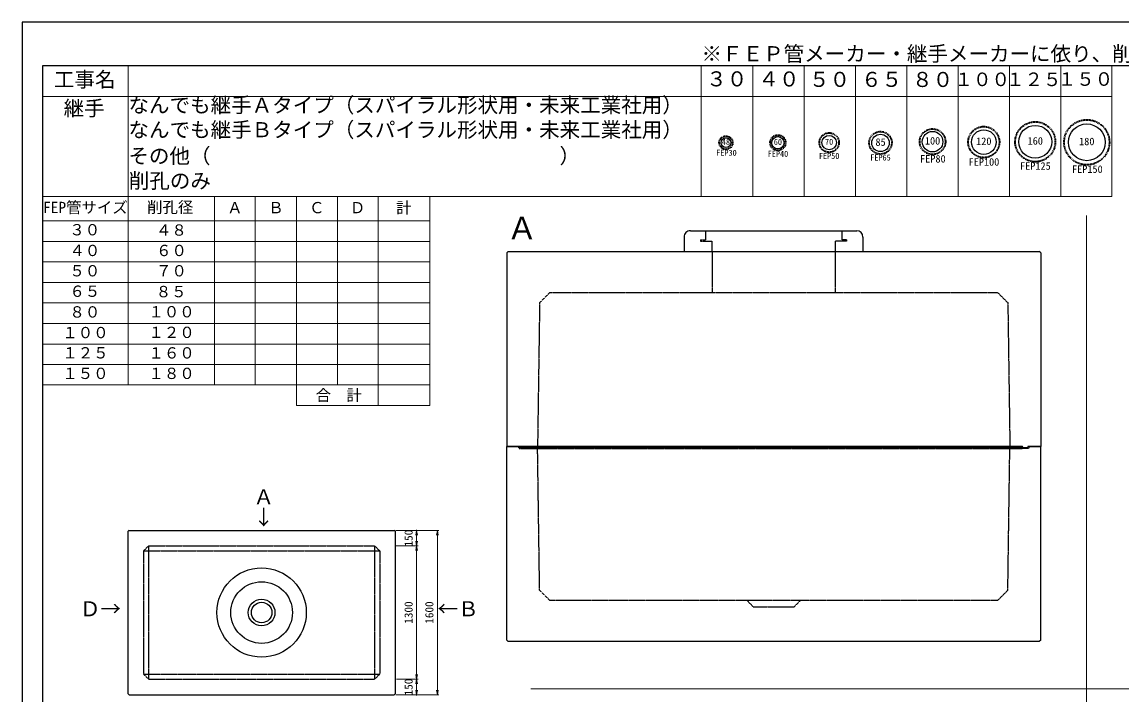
# Model space of a CAD drawing. Units: millimetres, scale not verified. Extents: x -420 to 421, y -297 to 297.
# Drawn here: x -420 to 115, y -31 to 297 of the extents above; entities that cross this region are included whole.
import ezdxf
from ezdxf.enums import TextEntityAlignment as Align

# ---------------------------------------------------------------- set-up
doc = ezdxf.new("R2010")
doc.units = ezdxf.units.MM
doc.linetypes.add('USER1', pattern=[12.95, 6.35, -3.175, 0.25, -3.175])
doc.linetypes.add('USER2', pattern=[4.7625, 3.175, -1.5875])
doc.layers.add('0-0', color=7, linetype='Continuous')
for name, color, linetype, lineweight in [('0-1_0', 9, 'Continuous', 25), ('0-2_dims', 2, 'Continuous', 18), ('0-5_pen3実線', 7, 'Continuous', 25), ('0-6_pen4実線', 7, 'Continuous', 25), ('0-7_pen2破線', 3, 'USER2', 25), ('0-8_鉄筋', 1, 'Continuous', 25)]:
    doc.layers.add(name, color=color, linetype=linetype, lineweight=lineweight)
doc.styles.add('ＭＳ ゴシック', font='')
doc.styles.get('ＭＳ ゴシック').set_extended_font_data('MS Gothic')

# ---------------------------------------------------------------- blocks, each defined once
blk = doc.blocks.new('部分図 1')
at = {"layer": '0-1_0'}
blk.add_lwpolyline([(0, 0), (16824, 0), (16824, 11878), (0, 11878)], close=True, dxfattribs=at)
at = {"layer": '0-2_dims', "color": 7}
for p, q in [((1035, 8343.9), (1035, 11449.7)), ((6615.84, 10178), (6615.84, 11453)), ((7117.84, 10178), (7117.84, 11453)), ((7616.84, 10178), (7616.84, 11453)), ((8116.84, 10178), (8116.84, 11453)), ((8616.84, 10178), (8616.84, 11453)), ((9115.84, 10178), (9115.84, 11453)), ((9616.84, 10178), (9616.84, 11453)), ((10117.84, 10178), (10117.84, 11453)), ((10614.84, 10178), (10614.84, 11453)), ((200, 11152), (10614.84, 11152)), ((200, 10178), (10614.84, 10178)), ((1876.07, 8343.9), (1876.07, 10178)), ((2272.07, 8343.9), (2272.07, 10178)), ((2673.07, 8144), (2673.07, 10178)), ((3071.07, 8343.9), (3071.07, 10178)), ((3469.07, 8144), (3469.07, 10178)), ((10365.96, 731.96), (10365.96, 9993)), ((200, 9940.1), (3972, 9940.1)), ((200, 9741.1), (3972, 9741.1)), ((200, 9542.3), (3972, 9542.3)), ((200, 9341.5), (3972, 9341.5)), ((200, 9142.5), (3972, 9142.5)), ((200, 8941.5), (3972, 8941.5)), ((200, 8741.5), (3972, 8741.5)), ((200, 8541.7), (3972, 8541.7)), ((3972, 8364.3), (3972, 8144)), ((2673.07, 8144), (3972, 8144)), ((4832.45, 7743.93), (4844.83, 7743.93)), ((9809.59, 7743.93), (9797.21, 7743.93)), ((16434, 5383), (4957, 5383))]:
    blk.add_line(p, q, dxfattribs=at)
at = {"layer": '0-2_dims'}
for p, q in [((3639.82, 6927), (3858.58, 6927)), ((3684.08, 6927), (4060.58, 6927)), ((3843.58, 6927), (3843.58, 6933.82)), ((3843.58, 6927), (3843.58, 6777)), ((4045.58, 6927), (4045.58, 5327)), ((3639.82, 6777), (3858.58, 6777)), ((3648.58, 6777), (3858.58, 6777)), ((3843.58, 6777), (3843.58, 6770.18)), ((3843.58, 6777), (3843.58, 5477)), ((3648.58, 5477), (3858.58, 5477)), ((3648.58, 5477), (3858.58, 5477)), ((3843.58, 5477), (3843.58, 5483.82)), ((3843.58, 5477), (3843.58, 5327)), ((3639.82, 5327), (3858.58, 5327)), ((3744.83, 5327), (4060.58, 5327)), ((3843.58, 5327), (3843.58, 5320.18))]:
    blk.add_line(p, q, dxfattribs=at)
at = {"layer": '0-2_dims', "color": 7}
blk.add_lwpolyline([(200, 8343.9), (3972, 8343.9), (3972, 10178), (200, 10178)], close=True, dxfattribs=at)
at = {"layer": '0-2_dims'}
for points in [[(3851.08, 6882), (3843.58, 6927), (3836.08, 6882)], [(4053.08, 6882), (4045.58, 6927), (4038.08, 6882)], [(3836.08, 6822), (3843.58, 6777), (3851.08, 6822)], [(3851.08, 6732), (3843.58, 6777), (3836.08, 6732)], [(3836.08, 5522), (3843.58, 5477), (3851.08, 5522)], [(3851.08, 5432), (3843.58, 5477), (3836.08, 5432)], [(3836.08, 5372), (3843.58, 5327), (3851.08, 5372)], [(4038.08, 5372), (4045.58, 5327), (4053.08, 5372)]]:
    blk.add_lwpolyline(points, dxfattribs=at)
at = {"layer": '0-5_pen3実線'}
for p, q in [((6449, 9784.1), (6449, 9644.1)), ((6509, 9844.1), (8129, 9844.1)), ((8189, 9784.1), (8189, 9644.1)), ((4721.02, 9629.79), (4735.16, 9643.93)), ((4735.16, 9643.93), (9906.88, 9643.93)), ((6449, 9644.1), (8189, 9644.1)), ((9921.02, 9629.79), (9906.88, 9643.93)), ((4721.02, 9629.79), (4721.02, 7743.93)), ((9921.02, 9629.79), (9921.02, 7743.93)), ((9921.04, 9217.93), (9921.04, 9019.93)), ((4721.02, 5858.07), (4721.02, 7743.93)), ((9745.02, 7743.93), (4721.02, 7743.93)), ((4721.02, 7743.93), (9731.02, 7743.93)), ((4845.02, 7743.93), (4851.02, 7731.93)), ((4851.02, 7731.93), (9751.02, 7731.93)), ((9741.02, 7723.93), (9731.02, 7743.93)), ((9801.02, 7723.93), (9741.02, 7723.93)), ((9751.02, 7731.93), (9745.02, 7743.93)), ((9791.02, 7731.93), (9751.02, 7731.93)), ((9797.02, 7743.93), (9791.02, 7731.93)), ((9921.02, 7743.93), (9797.02, 7743.93)), ((9811.02, 7743.93), (9801.02, 7723.93)), ((9811.02, 7743.93), (9921.02, 7743.93)), ((9921.02, 5858.07), (9921.02, 7743.93)), ((1042.33, 6927), (1033.58, 6918.3)), ((1033.58, 5335.7), (1033.58, 6918.3)), ((1042.33, 6927), (3624.82, 6927)), ((3633.58, 6918.3), (3624.82, 6927)), ((3633.58, 6918.3), (3633.58, 5335.7)), ((4721.02, 6269.93), (4721.02, 6467.93)), ((4721.02, 5858.07), (4735.16, 5843.93)), ((9906.88, 5843.93), (4735.16, 5843.93)), ((9921.02, 5858.07), (9906.88, 5843.93)), ((1033.58, 5335.7), (1042.33, 5327)), ((1042.33, 5327), (3624.82, 5327)), ((3633.58, 5335.7), (3624.82, 5327))]:
    blk.add_line(p, q, dxfattribs=at)
for radius in [435, 300, 130, 100]:
    blk.add_circle((2333.58, 6127), radius, dxfattribs=at)
for centre, start, end in [((6509, 9784.1), 90, 180.00006), ((8129, 9784.1), 0, 90)]:
    blk.add_arc(centre, 60, start, end, dxfattribs=at)
at = {"layer": '0-6_pen4実線'}
blk.add_lwpolyline([(200, 200), (16610, 200), (16610, 11452), (200, 11452)], close=True, dxfattribs=at)
at = {"layer": '0-7_pen2破線'}
for p, q in [((6607, 9756.1), (6655, 9756.1)), ((6607, 9756.1), (6607, 9744.1)), ((6655, 9844.1), (6655, 9756.1)), ((7983, 9844.1), (7983, 9756.1)), ((8031, 9756.1), (7983, 9756.1)), ((8031, 9756.1), (8031, 9744.1)), ((6607, 9744.1), (6719, 9744.1)), ((6719, 9744.1), (6719, 9644.1)), ((6721.02, 9643.93), (6721.02, 9243.93)), ((7919, 9744.1), (7919, 9644.1)), ((8031, 9744.1), (7919, 9744.1)), ((7921.02, 9643.93), (7921.02, 9243.93)), ((5141.02, 9243.93), (5041.02, 9143.93)), ((5141.02, 9243.93), (7321.03, 9243.93)), ((7321.03, 9243.93), (9501.03, 9243.93)), ((9501.03, 9243.93), (9601.03, 9143.93)), ((5041.02, 9143.93), (5021.02, 7743.93)), ((9601.04, 9143.93), (9621.04, 7743.93)), ((4831.02, 7743.93), (4841.02, 7723.93)), ((4841.02, 7723.93), (9741.02, 7723.93)), ((5041.02, 6343.93), (5021.02, 7743.93)), ((1233.58, 6777), (1183.58, 6727)), ((1233.58, 6777), (3433.58, 6777)), ((1233.58, 6777), (1233.58, 5477)), ((3433.58, 6777), (3483.58, 6727)), ((3433.58, 6777), (3433.58, 5477)), ((1183.58, 6727), (1183.58, 5527)), ((1183.58, 6727), (3483.58, 6727)), ((3483.58, 6727), (3483.58, 5527)), ((7061.02, 6243.93), (7121.02, 6183.93)), ((9501.02, 6243.93), (7321.02, 6243.93)), ((7581.02, 6243.93), (7521.02, 6183.93)), ((7121.02, 6183.93), (7321.02, 6183.93)), ((7321.02, 6183.93), (7521.02, 6183.93)), ((1233.58, 5477), (1183.58, 5527)), ((1183.58, 5527), (3483.58, 5527)), ((1233.58, 5477), (3433.58, 5477)), ((3483.58, 5527), (3433.58, 5477))]:
    blk.add_line(p, q, dxfattribs=at)
for points in [[(9501.02, 6243.93), (9601.02, 6343.93), (9620.6, 7743.93)], [(7321.02, 6243.93), (5141.02, 6243.93), (5041.02, 6343.93)]]:
    blk.add_lwpolyline(points, dxfattribs=at)
at = {"layer": '0-8_鉄筋', "linetype": 'USER1', "lineweight": 35}
for centre, radius in [((8867.94, 10712.5), 125), ((9366.94, 10708.4), 151.71), ((9867.94, 10711.4), 195), ((10369.94, 10706.4), 220.1), ((6855.94, 10702.5), 65), ((7361.94, 10702.4), 75), ((7860.94, 10703.5), 95), ((8360.74, 10701.4), 110)]:
    blk.add_circle(centre, radius, dxfattribs=at)
at = {"layer": '0-8_鉄筋'}
for centre, radius in [((9366.94, 10708.5), 120), ((9867.94, 10711.5), 160), ((10369.94, 10706.5), 179.11), ((6855.94, 10702.5), 48), ((7361.94, 10701.5), 60), ((7860.94, 10703.5), 70), ((8360.94, 10700.5), 85), ((8867.94, 10712.5), 100)]:
    blk.add_circle(centre, radius, dxfattribs=at)
at = {"layer": '0-2_dims', "color": 7, "style": 'ＭＳ ゴシック'}
for s, height, p in [('※ＦＥＰ管メーカー・継手メーカーに依り、削孔径は異なります。', 146.6, (6617.66, 11451.93)), ('工事名', 146.6, (311, 11200.7)), ('３０', 146.6, (6663.84, 11207)), ('４０', 146.6, (7171.84, 11206)), ('５０', 146.6, (7664.84, 11202)), ('６５', 146.6, (8171.84, 11202)), ('８０', 146.6, (8668.84, 11201)), ('１００', 132, (9081.84, 11214)), ('１２５', 132, (9583.84, 11214)), ('１５０', 132, (10086.84, 11217)), ('なんでも継手Ａタイプ（スパイラル形状用・未来工業社用）\u3000\u3000', 146.6, (1037, 10951.7)), ('継手', 146.6, (405, 10920.7)), ('なんでも継手Ｂタイプ（スパイラル形状用・未来工業社用）\u3000\u3000', 146.6, (1037, 10711.7)), ('その他（\u3000\u3000\u3000\u3000\u3000\u3000\u3000\u3000\u3000\u3000\u3000\u3000\u3000\u3000\u3000\u3000\u3000）', 146.6, (1036, 10456.7)), ('削孔のみ', 146.6, (1040, 10214.7)), ('FEP管サイズ', 110, (205.07, 9984)), ('削孔径', 110, (1218.07, 9986)), ('Ａ', 110, (1998.07, 9982)), ('Ｂ', 110, (2398.07, 9982)), ('Ｃ', 110, (2796.07, 9982)), ('Ｄ', 110, (3193.07, 9982)), ('計', 110, (3644.07, 9982)), ('Ａ', 219.9, (4719.85, 9694.8)), ('３０', 110, (461.07, 9767)), ('４８', 110, (1305.07, 9764)), ('４０', 110, (461.97, 9565)), ('６０', 110, (1305.97, 9565)), ('５０', 110, (461.97, 9367.6)), ('７０', 110, (1305.97, 9367.6)), ('６５', 110, (461.97, 9168.3)), ('８５', 110, (1302.97, 9164.6)), ('８０', 110, (462.07, 8966.6)), ('１００', 110, (1231.07, 8968.4)), ('１００', 110, (392.97, 8765.6)), ('１２０', 110, (1231.97, 8767.6)), ('１２５', 110, (392.97, 8568.2)), ('１６０', 110, (1231.97, 8567.7)), ('１５０', 110, (392.97, 8368.2)), ('１８０', 110, (1231.97, 8368.2)), ('合\u3000計', 110, (2860.07, 8155))]:
    blk.add_text(s, height=height, dxfattribs=at).set_placement(p, align=Align.BOTTOM_LEFT)
for s, p in [('150', (3828.58, 6770.18)), ('1300', (3828.58, 6017.91)), ('1600', (4030.58, 6017.91)), ('150', (3828.58, 5320.18))]:
    blk.add_text(s, height=79.98, rotation=90, dxfattribs=at).set_placement(p, align=Align.BOTTOM_LEFT)
at = {"layer": '0-5_pen3実線', "style": 'ＭＳ ゴシック'}
for s, p in [('Ａ', (2254, 7136)), ('↓', (2254, 6936)), ('Ｄ→', (564, 6046)), ('←Ｂ', (4047, 6046))]:
    blk.add_text(s, height=146.6, dxfattribs=at).set_placement(p, align=Align.BOTTOM_LEFT)
at = {"layer": '0-8_鉄筋', "color": 7, "style": 'ＭＳ ゴシック'}
for s, height, p in [('48', 58.65, (6815.74, 10663.4)), ('60', 58.65, (7321.74, 10662.4)), ('70', 58.65, (7820.74, 10664.4)), ('85', 73.31, (8311.74, 10650.2)), ('100', 73.31, (8793.24, 10662.4)), ('120', 73.31, (9292.24, 10658.4)), ('160', 73.31, (9793.24, 10661.4)), ('180', 73.31, (10295.24, 10656.4)), ('FEP30', 58.65, (6760.94, 10557.5)), ('FEP40', 58.65, (7262.74, 10547.3)), ('FEP50', 58.65, (7761.14, 10527.1)), ('FEP65', 58.65, (8261.34, 10511.4)), ('FEP80', 73.31, (8746.34, 10487.3)), ('FEP100', 73.31, (9218.74, 10456.6)), ('FEP125', 73.31, (9719.74, 10417)), ('FEP150', 73.31, (10225.74, 10386.6))]:
    blk.add_text(s, height=height, dxfattribs=at).set_placement(p, align=Align.BOTTOM_LEFT)

msp = doc.modelspace()

# ---------------------------------------------------------------- block references
at = {"layer": '0-0', "xscale": 0.05, "yscale": 0.05}
msp.add_blockref('部分図 1', (-420.5, -297), dxfattribs=at)

doc.saveas('drawing.dxf')
